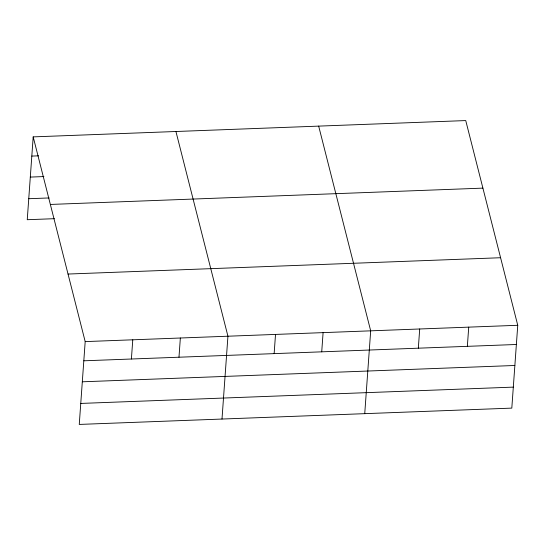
<?xml version="1.0" encoding="UTF-8"?>
<svg xmlns="http://www.w3.org/2000/svg" width="545" height="545" viewBox="0 0 545 545"><rect width="100%" height="100%" fill="white"/><g stroke="black" fill="none" stroke-linecap="round" stroke-linejoin="round"><path stroke-width="0.82" d="M33.191 136.884L85.19 341.599L79.257 424.426L511.81 408.116L517.75 325.29L465.743 120.574L33.191 136.884L27.25 219.71L54.439 218.688M131.399 359.005L132.776 339.808M178.978 357.213L180.354 338.009M221.999 419.044L227.933 336.217L175.933 131.502M274.142 353.623L275.518 334.426M321.72 351.832L323.096 332.627M364.741 413.662L370.682 330.835L318.675 126.12M418.328 348.187L419.705 328.982M467.351 346.341L468.727 327.136M31.808 156.088L38.606 155.829M30.309 177.084L43.9 176.573M28.756 198.714L49.145 197.944M50.351 204.443L482.904 188.127M68.03 274.046L500.589 257.731M85.19 341.599L517.75 325.29M83.814 360.804L516.374 344.488M82.309 381.8L514.868 365.484M80.762 403.429L513.315 387.12"/></g></svg>
